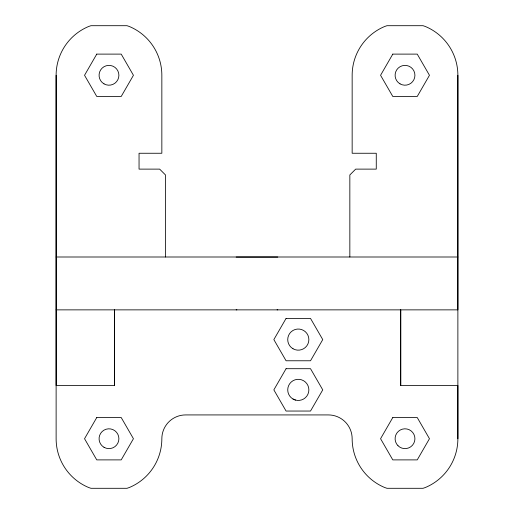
<?xml version="1.0" encoding="UTF-8"?>
<svg xmlns="http://www.w3.org/2000/svg" width="514" height="514" viewBox="0 0 514 514"><rect width="100%" height="100%" fill="white"/><g stroke="black" fill="none" stroke-linecap="round" stroke-linejoin="round"><path stroke-width="0.77" d="M165.482 257L165.482 174.953L159.648 169.119L139.05 169.119L139.05 153.256L161.846 153.256L161.846 75.288A52.865 52.865 0 0 0 129.213 26.445L127.009 25.7L90.959 25.7L88.755 26.445A52.865 52.865 0 0 0 56.122 75.288L56.122 438.712A52.865 52.865 0 0 0 88.755 487.555L90.959 488.3L127.009 488.3L129.213 487.555A52.865 52.865 0 0 0 161.846 438.712A23.785 23.785 0 0 1 185.638 414.926L328.362 414.926A23.785 23.785 0 0 1 352.154 438.712A52.865 52.865 0 0 0 384.787 487.555L386.991 488.3L423.041 488.3L425.245 487.555A52.865 52.865 0 0 0 457.878 438.712L457.878 75.288A52.865 52.865 0 0 0 425.245 26.445L423.041 25.7L386.991 25.7L384.787 26.445A52.865 52.865 0 0 0 352.154 75.288L352.154 153.256L376.267 153.256L376.267 169.119L355.675 169.119L349.841 174.953L349.841 257M114.603 385.545L114.603 309.865L114.603 385.545L56.122 385.545L56.122 75.288M400.721 385.436L400.721 309.865L400.721 385.436L457.878 385.436L457.878 438.712M56.122 257L457.878 257M236.151 257.058L277.778 257.045M236.164 309.839L236.877 309.839M277.085 309.826L277.791 309.826M56.122 309.865L457.878 309.865L457.878 75.288M293.012 399.031A10.576 10.576 0 0 0 308.869 389.875A10.576 10.576 0 0 0 293.012 380.72A10.576 10.576 0 0 0 293.012 399.031L295.563 400.085M96.76 54.111L84.54 75.288L96.76 96.459L121.208 96.459L133.434 75.288L121.208 54.111L96.76 54.111M96.76 417.541L84.54 438.712L96.76 459.889L121.208 459.889L133.434 438.712L121.208 417.541L96.76 417.541M392.792 54.111L380.566 75.288L392.792 96.459L417.239 96.459L429.46 75.288L417.239 54.111L392.792 54.111M286.073 318.423L273.853 339.6L286.073 360.77L310.52 360.77L322.747 339.6L310.52 318.423L286.073 318.423M286.073 368.699L273.853 389.875L286.073 411.046L310.52 411.046L322.747 389.875L310.52 368.699L286.073 368.699M392.792 417.541L380.566 438.712L392.792 459.889L417.239 459.889L429.46 438.712L417.239 417.541L392.792 417.541M400.059 83.872A9.914 9.914 0 0 0 414.926 75.288A9.914 9.914 0 0 0 400.059 66.704A9.914 9.914 0 0 0 400.059 83.872M398.003 445.722A9.914 9.914 0 0 0 414.586 441.282A9.914 9.914 0 0 0 402.449 429.139A9.914 9.914 0 0 0 398.003 445.722M104.027 447.296A9.914 9.914 0 0 0 118.895 438.712A9.914 9.914 0 0 0 104.027 430.128A9.914 9.914 0 0 0 104.027 447.296M104.027 83.872A9.914 9.914 0 0 0 118.895 75.288A9.914 9.914 0 0 0 104.027 66.704A9.914 9.914 0 0 0 104.027 83.872M293.012 348.755A10.576 10.576 0 0 0 308.869 339.6A10.576 10.576 0 0 0 293.012 330.444A10.576 10.576 0 0 0 293.012 348.755"/></g></svg>
